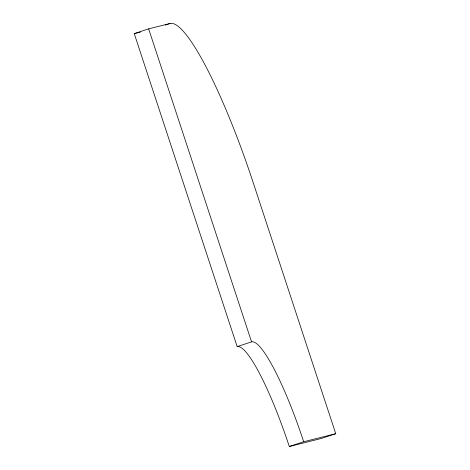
<?xml version="1.0" encoding="UTF-8"?>
<svg xmlns="http://www.w3.org/2000/svg" width="470" height="470" viewBox="0 0 470 470"><rect width="100%" height="100%" fill="white"/><g stroke="black" fill="none" stroke-linecap="round" stroke-linejoin="round"><path stroke-width="0.7" d="M134.256 33.623L148.649 28.858L170.028 23.5A175.739 29.305 71.7 0 1 253.418 183.294L335.745 433.698L321.351 438.463L289.285 446.5A109.839 18.318 71.7 0 0 237.168 346.631L134.256 33.623L140.46 32.066M165.229 25.086L170.028 23.5M237.168 346.631L251.562 341.866A109.839 18.318 71.7 0 1 303.679 441.735L335.745 433.698M289.285 446.5L303.679 441.735M148.649 28.858L251.562 341.866"/></g></svg>
